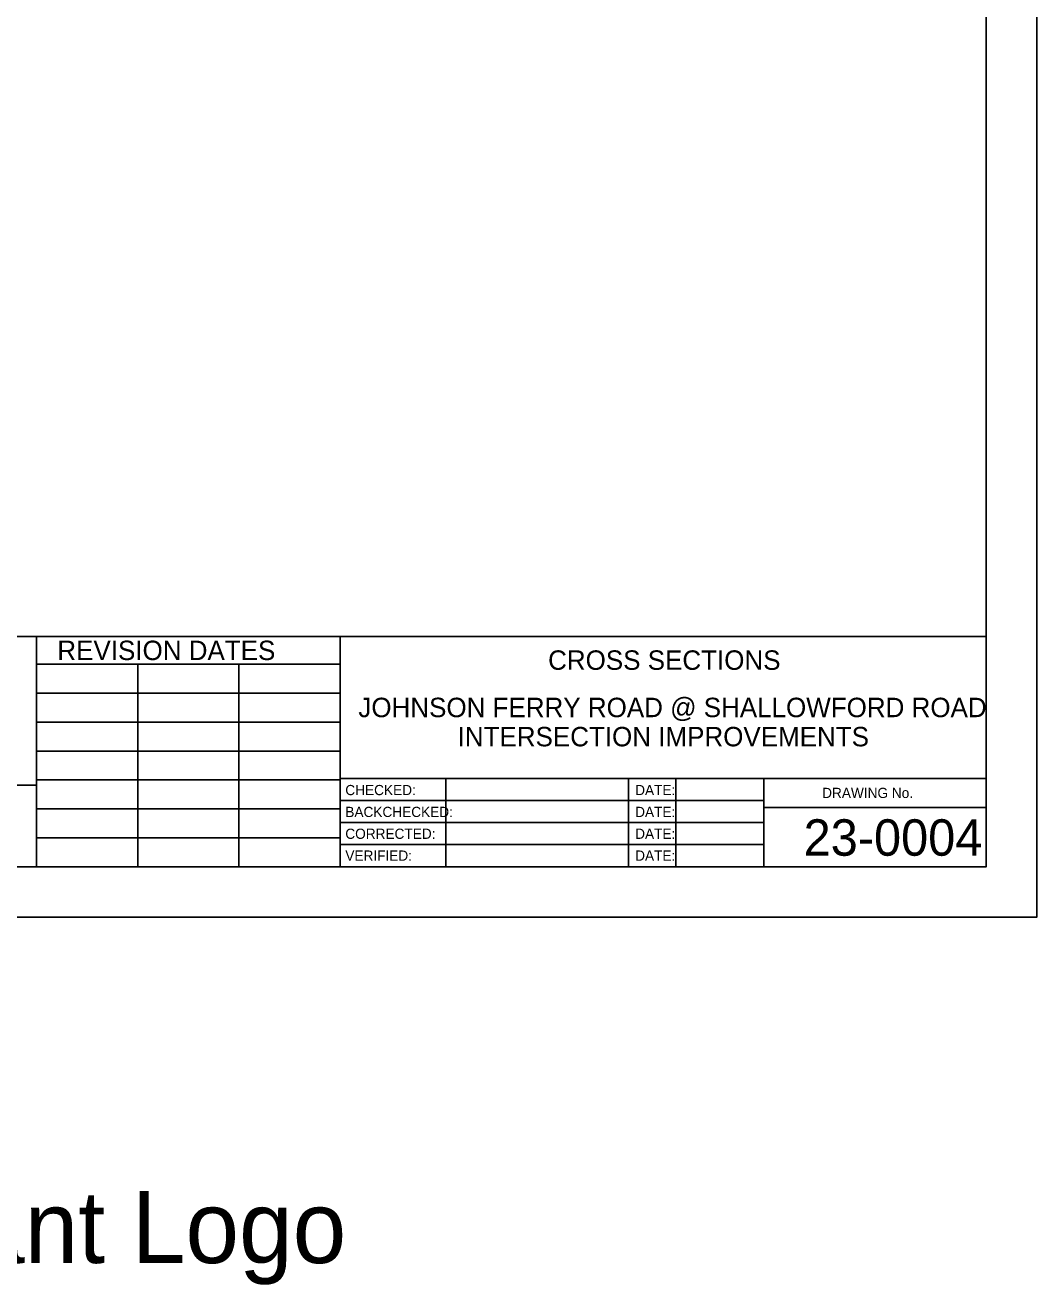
# Model space of a CAD drawing. Extents: x -3.8 to 1.77, y -4.86 to 1.05.
# Drawn here: x 1 to 1.417, y -0.151 to 0.367 of the extents above; entities that cross this region are included whole.
import ezdxf

# ---------------------------------------------------------------- set-up
doc = ezdxf.new("R2010")
doc.units = 0
for name, color, linetype in [('PNTDESC', 7, 'Continuous'), ('PNTELEV', 7, 'Continuous'), ('UTLE_E_UUELBOX-Cell', 7, 'Continuous'), ('UTLE_E_UUPGAE-Cell', 7, 'Continuous')]:
    doc.layers.add(name, color=color, linetype=linetype)

msp = doc.modelspace()

# ---------------------------------------------------------------- linework, layer by layer
at = {"layer": 'PNTDESC'}
for p, q in [((0.10414, 0.1156), (1.3959, 0.1156)), ((1.00475, 0.0208), (1.00475, 0.1156)), ((1.12976, 0.0208), (1.12976, 0.1156)), ((1.00475, 0.10414), (1.12976, 0.10414)), ((1.04642, 0.0208), (1.04642, 0.10414)), ((1.08809, 0.0208), (1.08809, 0.10414)), ((1.00475, 0.09224), (1.12976, 0.09224)), ((1.00475, 0.08033), (1.12976, 0.08033)), ((1.00475, 0.06842), (1.12976, 0.06842)), ((1.12976, 0.05715), (1.3959, 0.05715)), ((1.17337, 0.0208), (1.17337, 0.05715)), ((1.24854, 0.0208), (1.24854, 0.05715)), ((1.26808, 0.0208), (1.26808, 0.05715)), ((1.30423, 0.0208), (1.30423, 0.05715)), ((1.00475, 0.05438), (0.80265, 0.05438)), ((1.00475, 0.05652), (1.12976, 0.05652)), ((1.12976, 0.04806), (1.30423, 0.04806)), ((1.00475, 0.04461), (1.12976, 0.04461)), ((1.30423, 0.04522), (1.3959, 0.04522)), ((1.12976, 0.03898), (1.30423, 0.03898)), ((1.00475, 0.03271), (1.12976, 0.03271)), ((1.12976, 0.02989), (1.30423, 0.02989))]:
    msp.add_line(p, q, dxfattribs=at)
msp.add_lwpolyline([(0.10414, 0.87506), (1.3959, 0.87506), (1.3959, 0.1156), (0.10414, 0.1156)], close=True, dxfattribs=at)
at = {"layer": 'UTLE_E_UUELBOX-Cell'}
msp.add_lwpolyline([(0.0208, 0.8959), (1.3959, 0.8959), (1.3959, 0.0208), (0.0208, 0.0208)], close=True, dxfattribs=at)
at = {"layer": 'UTLE_E_UUPGAE-Cell'}
for points in [[(0, 0), (1.4167, 0), (1.4167, 0.9167), (0, 0.9167)], [(0.0208, 0.0208), (1.3959, 0.0208), (1.3959, 0.8959), (0.0208, 0.8959)]]:
    msp.add_lwpolyline(points, close=True, dxfattribs=at)

# ---------------------------------------------------------------- texts
at = {"layer": 'PNTDESC'}
msp.add_text('Consultant Logo', height=0.0296875, rotation=0, dxfattribs=at).set_placement((0.84317, -0.14234))
at = {"layer": 'PNTELEV'}
for s, height, p in [('REVISION DATES', 0.0080009, (1.01332, 0.10587)), ('DRAWING No.', 0.0042005, (1.32829, 0.04909))]:
    msp.add_text(s, height=height, rotation=0, dxfattribs=at).set_placement(p)
for s, height, p in [('CROSS SECTIONS', 0.0080009, (1.21543, 0.10186)), ('JOHNSON FERRY ROAD @ SHALLOWFORD ROAD', 0.0080009, (1.13729, 0.08237)), ('INTERSECTION IMPROVEMENTS', 0.0080009, (1.17816, 0.07036)), ('CHECKED:', 0.0042, (1.13191, 0.05027)), ('DATE:', 0.0042, (1.25128, 0.05027)), ('BACKCHECKED:', 0.0042005, (1.13191, 0.04127)), ('DATE:', 0.0042, (1.25128, 0.04127)), ('CORRECTED:', 0.0042, (1.13191, 0.03228)), ('DATE:', 0.0042, (1.25128, 0.03228)), ('23-0004', 0.015002, (1.32065, 0.02533)), ('VERIFIED:', 0.0042, (1.13191, 0.02329)), ('DATE:', 0.0042, (1.25128, 0.02329))]:
    msp.add_text(s, height=height, dxfattribs=at).set_placement(p)

doc.saveas('drawing.dxf')
